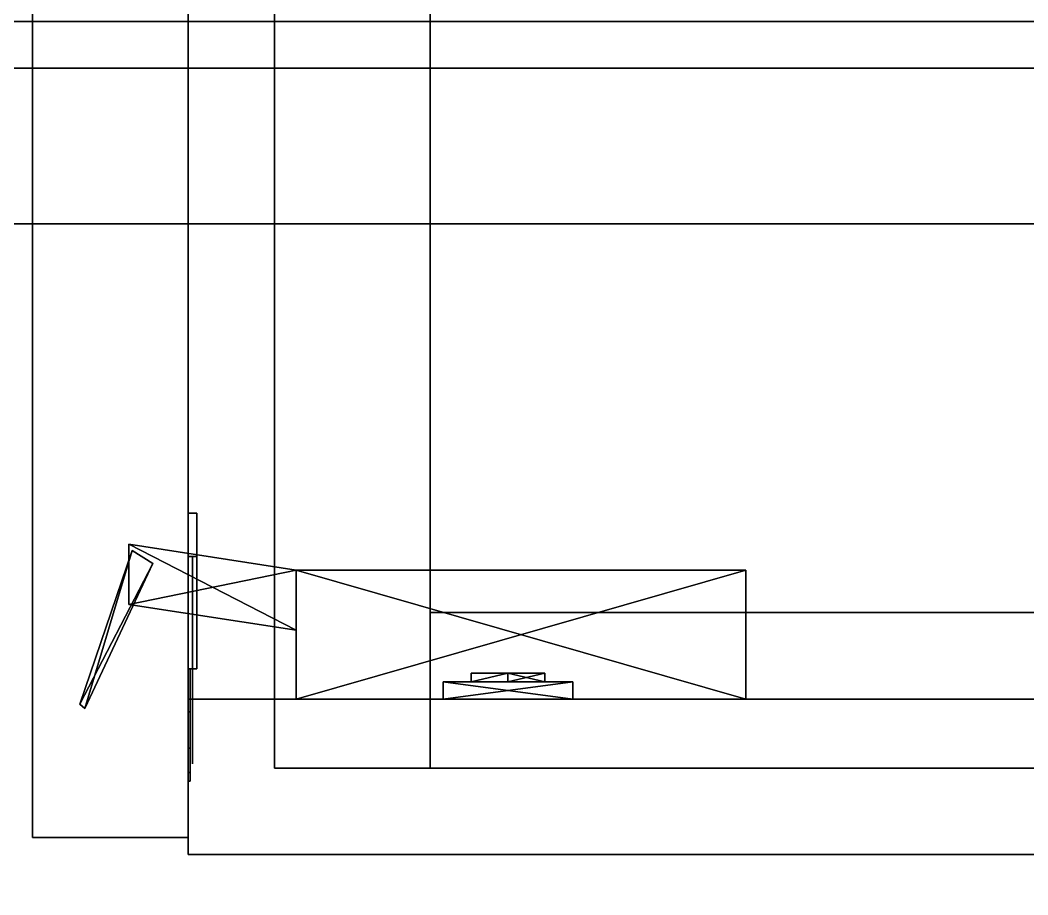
# Model space of a CAD drawing. Extents: x 0 to 2825, y -3457 to 0.
# Drawn here: x 2355.6 to 2472.1, y -2257.7 to -2156.4 of the extents above; entities that cross this region are included whole.
import ezdxf

# ---------------------------------------------------------------- set-up
doc = ezdxf.new("R2010")
doc.units = 0
for name, color, linetype in [('LAYER0', 7, 'CONTINUOUS'), ('LAYER1', 7, 'CONTINUOUS'), ('LAYER209', 7, 'CONTINUOUS'), ('LAYER211', 253, 'CONTINUOUS'), ('LAYER228', 253, 'CONTINUOUS'), ('LAYER229', 7, 'CONTINUOUS'), ('LAYER230', 28, 'CONTINUOUS'), ('LAYER231', 253, 'CONTINUOUS'), ('LAYER232', 28, 'CONTINUOUS'), ('LAYER233', 253, 'CONTINUOUS'), ('LAYER234', 253, 'CONTINUOUS'), ('LAYER317', 253, 'CONTINUOUS'), ('LAYER318', 253, 'CONTINUOUS'), ('LAYER326', 7, 'CONTINUOUS'), ('LAYER331', 7, 'CONTINUOUS'), ('LAYER334', 7, 'CONTINUOUS'), ('LAYER348', 7, 'CONTINUOUS'), ('LAYER36', 253, 'CONTINUOUS'), ('LAYER362', 7, 'CONTINUOUS')]:
    doc.layers.add(name, color=color, linetype=linetype)

msp = doc.modelspace()

# ---------------------------------------------------------------- linework, layer by layer
at = {"layer": 'LAYER0', "invisible_edges": 1}
for points in [[(2825, 0), (0, -3457), (0, 0), (2825, 0)], [(2825, -3457, 5), (0, 0, 5), (0, -3457, 5), (2825, -3457, 5)], [(0, 0, 5), (2825, -3457, 5), (2825, 0, 5), (0, 0, 5)], [(0, -3457), (2825, 0), (2825, -3457), (0, -3457)]]:
    msp.add_3dface(points, dxfattribs=at)
at = {"layer": 'LAYER209', "invisible_edges": 1}
for points in [[(2650.4, -1471, 2182), (2375, -2235, 2182), (2650.4, -2235, 2182), (2650.4, -1471, 2182)], [(2375, -2235, 2182), (2650.4, -1471, 2182), (2375, -1471, 2182), (2375, -2235, 2182)], [(2375, -1471, 2164), (2375, -2235, 2182), (2375, -1471, 2182), (2375, -1471, 2164)], [(2375, -2235, 2182), (2375, -1471, 2164), (2375, -2235, 2164), (2375, -2235, 2182)], [(2375, -1471, 2164), (2650.4, -2235, 2164), (2375, -2235, 2164), (2375, -1471, 2164)], [(2650.4, -2235, 2164), (2375, -1471, 2164), (2650.4, -1471, 2164), (2650.4, -2235, 2164)], [(2650.4, -2235, 2164), (2375, -2235, 2182), (2375, -2235, 2164), (2650.4, -2235, 2164)], [(2375, -2235, 2182), (2650.4, -2235, 2164), (2650.4, -2235, 2182), (2375, -2235, 2182)]]:
    msp.add_3dface(points, dxfattribs=at)
at = {"layer": 'LAYER211', "invisible_edges": 1}
for points in [[(2675, -2235, 1798), (2375, -2235, 2548), (2675, -2235, 2548), (2675, -2235, 1798)], [(2375, -2235, 2548), (2675, -2235, 1798), (2375, -2235, 1798), (2375, -2235, 2548)], [(2675, -2235, 1798), (2375, -2253, 1798), (2375, -2235, 1798), (2675, -2235, 1798)], [(2375, -2253, 1798), (2675, -2235, 1798), (2675, -2253, 1798), (2375, -2253, 1798)], [(2375, -2253, 1798), (2375, -2235, 2548), (2375, -2235, 1798), (2375, -2253, 1798)], [(2375, -2235, 2548), (2375, -2253, 1798), (2375, -2253, 2548), (2375, -2235, 2548)], [(2675, -2253, 2548), (2375, -2235, 2548), (2375, -2253, 2548), (2675, -2253, 2548)], [(2375, -2235, 2548), (2675, -2253, 2548), (2675, -2235, 2548), (2375, -2235, 2548)], [(2375, -2253, 1798), (2675, -2253, 2548), (2375, -2253, 2548), (2375, -2253, 1798)], [(2675, -2253, 2548), (2375, -2253, 1798), (2675, -2253, 1798), (2675, -2253, 2548)]]:
    msp.add_3dface(points, dxfattribs=at)
at = {"layer": 'LAYER228', "invisible_edges": 1}
for points in [[(2675, -2235, 1799), (2375, -1471, 1799), (2675, -1471, 1799), (2675, -2235, 1799)], [(2375, -1471, 1799), (2675, -2235, 1799), (2375, -2235, 1799), (2375, -1471, 1799)], [(2375, -2235, 1817), (2375, -1471, 1799), (2375, -2235, 1799), (2375, -2235, 1817)], [(2375, -1471, 1799), (2375, -2235, 1817), (2375, -1471, 1817), (2375, -1471, 1799)], [(2375, -2235, 1817), (2675, -1471, 1817), (2375, -1471, 1817), (2375, -2235, 1817)], [(2675, -1471, 1817), (2375, -2235, 1817), (2675, -2235, 1817), (2675, -1471, 1817)], [(2675, -2235, 1799), (2375, -2235, 1817), (2375, -2235, 1799), (2675, -2235, 1799)], [(2375, -2235, 1817), (2675, -2235, 1799), (2675, -2235, 1817), (2375, -2235, 1817)]]:
    msp.add_3dface(points, dxfattribs=at)
at = {"layer": 'LAYER229', "invisible_edges": 1}
for points in [[(2675, -1471, 2547), (2375, -2235, 2547), (2675, -2235, 2547), (2675, -1471, 2547)], [(2375, -2235, 2547), (2675, -1471, 2547), (2375, -1471, 2547), (2375, -2235, 2547)], [(2375, -1471, 2529), (2375, -2235, 2547), (2375, -1471, 2547), (2375, -1471, 2529)], [(2375, -2235, 2547), (2375, -1471, 2529), (2375, -2235, 2529), (2375, -2235, 2547)], [(2375, -1471, 2529), (2675, -2235, 2529), (2375, -2235, 2529), (2375, -1471, 2529)], [(2675, -2235, 2529), (2375, -1471, 2529), (2675, -1471, 2529), (2675, -2235, 2529)], [(2675, -2235, 2529), (2375, -2235, 2547), (2375, -2235, 2529), (2675, -2235, 2529)], [(2375, -2235, 2547), (2675, -2235, 2529), (2675, -2235, 2547), (2375, -2235, 2547)]]:
    msp.add_3dface(points, dxfattribs=at)
at = {"layer": 'LAYER230'}
for points in [[(2376, -2213.5, 1922), (2375, -2213.5, 1922), (2376, -2213.5, 1922)], [(2376, -2231.5, 1880), (2375, -2231.5, 1880), (2375, -2213.5, 1880), (2376, -2213.5, 1880)], [(2375, -2213.5, 1880), (2375, -2213.5, 1922), (2376, -2213.5, 1922), (2376, -2213.5, 1880)], [(2376, -2231.5, 1922), (2375, -2231.5, 1922), (2375, -2213.5, 1922), (2376, -2213.5, 1922)], [(2375, -2213.5, 1880), (2375, -2231.5, 1880), (2375, -2231.5, 1922), (2375, -2213.5, 1922)], [(2376, -2213.5, 1880), (2376, -2231.5, 1880), (2376, -2231.5, 1880), (2376, -2213.5, 1880)], [(2376, -2213.5, 1922), (2376, -2231.5, 1922), (2376, -2231.5, 1922), (2376, -2213.5, 1922)], [(2375, -2218.5, 1892), (2375, -2218.5, 1910), (2375, -2218.5, 1892)], [(2376, -2218.5, 1892), (2375, -2218.5, 1892), (2375, -2218.5, 1910), (2376, -2218.5, 1910)], [(2376, -2218.5, 1892), (2375, -2218.5, 1892), (2375, -2231.5, 1892), (2376, -2231.5, 1892)], [(2376, -2218.5, 1910), (2375, -2218.5, 1910), (2375, -2231.5, 1910), (2376, -2231.5, 1910)], [(2375, -2231.5, 1892), (2375, -2231.5, 1880), (2375, -2231.5, 1892)], [(2375, -2231.5, 1910), (2375, -2231.5, 1922), (2375, -2231.5, 1910)], [(2376, -2231.5, 1892), (2375, -2231.5, 1892), (2375, -2231.5, 1880), (2376, -2231.5, 1880)], [(2376, -2231.5, 1910), (2375, -2231.5, 1910), (2375, -2231.5, 1922), (2376, -2231.5, 1922)]]:
    msp.add_3dface(points, dxfattribs=at)
for points, invisible_edges in [([(2376, -2213.5, 1922), (2376, -2213.5, 1880), (2376, -2218.5, 1892), (2376, -2218.5, 1910)], 10), ([(2376, -2213.5, 1880), (2376, -2218.5, 1892), (2376, -2231.5, 1892), (2376, -2231.5, 1880)], 1), ([(2376, -2213.5, 1922), (2376, -2218.5, 1910), (2376, -2231.5, 1910), (2376, -2231.5, 1922)], 1), ([(2375.5, -2231.5, 1910), (2375.5, -2231.5, 1892), (2375.5, -2218.5, 1892), (2375.5, -2218.5, 1910)], 1), ([(2375.25, -2231.5, 1888), (2375.25, -2236.475, 1888.99), (2375.25, -2235.5, 1895.5), (2375.25, -2231.5, 1892)], 2), ([(2375.25, -2236.475, 1913.01), (2375.25, -2231.5, 1914), (2375.25, -2231.5, 1910), (2375.25, -2235.5, 1906.5)], 8), ([(2375.5, -2235.709, 1906.317), (2375.5, -2235.5, 1895.5), (2375.5, -2231.5, 1892), (2375.5, -2231.5, 1910)], 5), ([(2375.25, -2236.475, 1888.99), (2375.25, -2240.692, 1891.808), (2375.25, -2239, 1895.5), (2375.25, -2235.5, 1895.5)], 10), ([(2375.25, -2240.692, 1910.192), (2375.25, -2236.475, 1913.01), (2375.25, -2235.5, 1906.5), (2375.25, -2239, 1906.5)], 10), ([(2375.5, -2242.5, 1906.5), (2375.5, -2242.5, 1895.5), (2375.5, -2235.5, 1895.5), (2375.5, -2235.709, 1906.317)], 4), ([(2375.25, -2240.692, 1891.808), (2375.25, -2243.51, 1896.025), (2375.25, -2242.5, 1895.5), (2375.25, -2239, 1895.5)], 10), ([(2375.25, -2243.51, 1905.975), (2375.25, -2240.692, 1910.192), (2375.25, -2239, 1906.5), (2375.25, -2242.5, 1906.5)], 10), ([(2375.25, -2243.51, 1896.025), (2375.25, -2244.5, 1901), (2375.25, -2242.5, 1901), (2375.25, -2242.5, 1895.5)], 10), ([(2375.25, -2244.5, 1901), (2375.25, -2243.51, 1905.975), (2375.25, -2242.5, 1906.5), (2375.25, -2242.5, 1901)], 10)]:
    msp.add_3dface(points, dxfattribs=dict(at, invisible_edges=invisible_edges))
at = {"layer": 'LAYER231'}
for points in [[(2368.135, -2224.058, 1894.217), (2368.135, -2217.094, 1894.217), (2387.5, -2227.042, 1894.217), (2368.135, -2224.058, 1894.217)], [(2387.5, -2227.042, 1894.217), (2368.135, -2217.094, 1894.217), (2387.5, -2220.079, 1894.217), (2387.5, -2227.042, 1894.217)], [(2368.135, -2224.058, 1907.783), (2387.5, -2220.079, 1907.783), (2368.135, -2217.094, 1907.783), (2368.135, -2224.058, 1907.783)], [(2368.135, -2217.094, 1894.217), (2368.135, -2217.094, 1907.783), (2387.5, -2220.079, 1894.217), (2368.135, -2217.094, 1894.217)], [(2387.5, -2220.079, 1894.217), (2368.135, -2217.094, 1907.783), (2387.5, -2220.079, 1907.783), (2387.5, -2220.079, 1894.217)], [(2370.925, -2219.308, 1895.348), (2362.5, -2235.591, 1895.348), (2368.544, -2217.818, 1895.348), (2370.925, -2219.308, 1895.348)], [(2363.077, -2236.082, 1906.652), (2368.544, -2217.818, 1906.652), (2362.5, -2235.591, 1906.652), (2363.077, -2236.082, 1906.652)], [(2362.5, -2235.591, 1895.348), (2362.5, -2235.591, 1906.652), (2368.544, -2217.818, 1895.348), (2362.5, -2235.591, 1895.348)], [(2368.544, -2217.818, 1895.348), (2362.5, -2235.591, 1906.652), (2368.544, -2217.818, 1906.652), (2368.544, -2217.818, 1895.348)], [(2370.925, -2219.308, 1906.652), (2368.544, -2217.818, 1906.652), (2363.077, -2236.082, 1906.652), (2370.925, -2219.308, 1906.652)], [(2363.077, -2236.082, 1895.348), (2362.5, -2235.591, 1895.348), (2370.925, -2219.308, 1895.348), (2363.077, -2236.082, 1895.348)], [(2387.5, -2227.042, 1907.783), (2387.5, -2220.079, 1907.783), (2368.135, -2224.058, 1907.783), (2387.5, -2227.042, 1907.783)], [(2387.5, -2235, 1894.217), (2387.5, -2220.079, 1894.217), (2439.5, -2235, 1894.217), (2387.5, -2235, 1894.217)], [(2439.5, -2235, 1894.217), (2387.5, -2220.079, 1894.217), (2439.5, -2220.079, 1894.217), (2439.5, -2235, 1894.217)], [(2439.5, -2235, 1907.783), (2439.5, -2220.079, 1907.783), (2387.5, -2235, 1907.783), (2439.5, -2235, 1907.783)], [(2387.5, -2235, 1907.783), (2439.5, -2220.079, 1907.783), (2387.5, -2220.079, 1907.783), (2387.5, -2235, 1907.783)], [(2387.5, -2220.079, 1894.217), (2387.5, -2220.079, 1907.783), (2439.5, -2220.079, 1894.217), (2387.5, -2220.079, 1894.217)], [(2439.5, -2220.079, 1894.217), (2387.5, -2220.079, 1907.783), (2439.5, -2220.079, 1907.783), (2439.5, -2220.079, 1894.217)], [(2439.5, -2235, 1894.217), (2439.5, -2220.079, 1894.217), (2439.5, -2235, 1907.783), (2439.5, -2235, 1894.217)], [(2439.5, -2235, 1907.783), (2439.5, -2220.079, 1894.217), (2439.5, -2220.079, 1907.783), (2439.5, -2235, 1907.783)], [(2407.757, -2232.016, 1919.087), (2412, -2232.016, 1914.291), (2407.757, -2233.01, 1919.087), (2407.757, -2232.016, 1919.087)], [(2407.757, -2233.01, 1919.087), (2412, -2232.016, 1914.291), (2412, -2233.01, 1914.291), (2407.757, -2233.01, 1919.087)], [(2412, -2233.01, 1923.883), (2412, -2232.016, 1923.883), (2407.757, -2233.01, 1919.087), (2412, -2233.01, 1923.883)], [(2407.757, -2233.01, 1919.087), (2412, -2232.016, 1923.883), (2407.757, -2232.016, 1919.087), (2407.757, -2233.01, 1919.087)], [(2412, -2232.016, 1923.883), (2416.243, -2232.016, 1919.087), (2407.757, -2232.016, 1919.087), (2412, -2232.016, 1923.883)], [(2407.757, -2232.016, 1919.087), (2416.243, -2232.016, 1919.087), (2412, -2232.016, 1914.291), (2407.757, -2232.016, 1919.087)], [(2407.757, -2232.016, 1882.913), (2412, -2232.016, 1878.117), (2407.757, -2233.01, 1882.913), (2407.757, -2232.016, 1882.913)], [(2407.757, -2233.01, 1882.913), (2412, -2232.016, 1878.117), (2412, -2233.01, 1878.117), (2407.757, -2233.01, 1882.913)], [(2412, -2233.01, 1887.709), (2412, -2232.016, 1887.709), (2407.757, -2233.01, 1882.913), (2412, -2233.01, 1887.709)], [(2407.757, -2233.01, 1882.913), (2412, -2232.016, 1887.709), (2407.757, -2232.016, 1882.913), (2407.757, -2233.01, 1882.913)], [(2412, -2232.016, 1887.709), (2416.243, -2232.016, 1882.913), (2407.757, -2232.016, 1882.913), (2412, -2232.016, 1887.709)], [(2407.757, -2232.016, 1882.913), (2416.243, -2232.016, 1882.913), (2412, -2232.016, 1878.117), (2407.757, -2232.016, 1882.913)], [(2412, -2232.016, 1914.291), (2416.243, -2232.016, 1919.087), (2412, -2233.01, 1914.291), (2412, -2232.016, 1914.291)], [(2412, -2233.01, 1914.291), (2416.243, -2232.016, 1919.087), (2416.243, -2233.01, 1919.087), (2412, -2233.01, 1914.291)], [(2416.243, -2232.016, 1919.087), (2412, -2232.016, 1923.883), (2416.243, -2233.01, 1919.087), (2416.243, -2232.016, 1919.087)], [(2416.243, -2233.01, 1919.087), (2412, -2232.016, 1923.883), (2412, -2233.01, 1923.883), (2416.243, -2233.01, 1919.087)], [(2412, -2232.016, 1878.117), (2416.243, -2232.016, 1882.913), (2412, -2233.01, 1878.117), (2412, -2232.016, 1878.117)], [(2412, -2233.01, 1878.117), (2416.243, -2232.016, 1882.913), (2416.243, -2233.01, 1882.913), (2412, -2233.01, 1878.117)], [(2416.243, -2232.016, 1882.913), (2412, -2232.016, 1887.709), (2416.243, -2233.01, 1882.913), (2416.243, -2232.016, 1882.913)], [(2416.243, -2233.01, 1882.913), (2412, -2232.016, 1887.709), (2412, -2233.01, 1887.709), (2416.243, -2233.01, 1882.913)], [(2404.5, -2233.01, 1927), (2404.5, -2235, 1927), (2419.5, -2235, 1927), (2404.5, -2233.01, 1927)], [(2404.5, -2233.01, 1927), (2419.5, -2235, 1927), (2419.5, -2233.01, 1927), (2404.5, -2233.01, 1927)], [(2419.5, -2233.01, 1875), (2419.5, -2235, 1875), (2404.5, -2235, 1875), (2419.5, -2233.01, 1875)], [(2419.5, -2233.01, 1875), (2404.5, -2235, 1875), (2404.5, -2233.01, 1875), (2419.5, -2233.01, 1875)], [(2404.5, -2235, 1875), (2404.5, -2235, 1927), (2404.5, -2233.01, 1927), (2404.5, -2235, 1875)], [(2404.5, -2235, 1875), (2404.5, -2233.01, 1927), (2404.5, -2233.01, 1875), (2404.5, -2235, 1875)], [(2404.5, -2233.01, 1875), (2404.5, -2233.01, 1927), (2419.5, -2233.01, 1927), (2404.5, -2233.01, 1875)], [(2404.5, -2233.01, 1875), (2419.5, -2233.01, 1927), (2419.5, -2233.01, 1875), (2404.5, -2233.01, 1875)], [(2412, -2233.01, 1923.883), (2412, -2233.01, 1914.291), (2407.757, -2233.01, 1919.087), (2412, -2233.01, 1923.883)], [(2412, -2233.01, 1887.709), (2412, -2233.01, 1878.117), (2407.757, -2233.01, 1882.913), (2412, -2233.01, 1887.709)], [(2412, -2233.01, 1923.883), (2416.243, -2233.01, 1919.087), (2412, -2233.01, 1914.291), (2412, -2233.01, 1923.883)], [(2412, -2233.01, 1887.709), (2416.243, -2233.01, 1882.913), (2412, -2233.01, 1878.117), (2412, -2233.01, 1887.709)], [(2419.5, -2233.01, 1927), (2419.5, -2235, 1927), (2419.5, -2235, 1875), (2419.5, -2233.01, 1927)], [(2419.5, -2233.01, 1927), (2419.5, -2235, 1875), (2419.5, -2233.01, 1875), (2419.5, -2233.01, 1927)]]:
    msp.add_3dface(points, dxfattribs=at)
at = {"layer": 'LAYER232'}
for points in [[(2376, -2213.5, 2466), (2375, -2213.5, 2466), (2376, -2213.5, 2466)], [(2376, -2231.5, 2424), (2375, -2231.5, 2424), (2375, -2213.5, 2424), (2376, -2213.5, 2424)], [(2375, -2213.5, 2424), (2375, -2213.5, 2466), (2376, -2213.5, 2466), (2376, -2213.5, 2424)], [(2376, -2231.5, 2466), (2375, -2231.5, 2466), (2375, -2213.5, 2466), (2376, -2213.5, 2466)], [(2375, -2213.5, 2424), (2375, -2231.5, 2424), (2375, -2231.5, 2466), (2375, -2213.5, 2466)], [(2376, -2213.5, 2424), (2376, -2231.5, 2424), (2376, -2231.5, 2424), (2376, -2213.5, 2424)], [(2376, -2213.5, 2466), (2376, -2231.5, 2466), (2376, -2231.5, 2466), (2376, -2213.5, 2466)], [(2375, -2218.5, 2436), (2375, -2218.5, 2454), (2375, -2218.5, 2436)], [(2376, -2218.5, 2436), (2375, -2218.5, 2436), (2375, -2218.5, 2454), (2376, -2218.5, 2454)], [(2376, -2218.5, 2436), (2375, -2218.5, 2436), (2375, -2231.5, 2436), (2376, -2231.5, 2436)], [(2376, -2218.5, 2454), (2375, -2218.5, 2454), (2375, -2231.5, 2454), (2376, -2231.5, 2454)], [(2375, -2231.5, 2436), (2375, -2231.5, 2424), (2375, -2231.5, 2436)], [(2375, -2231.5, 2454), (2375, -2231.5, 2466), (2375, -2231.5, 2454)], [(2376, -2231.5, 2436), (2375, -2231.5, 2436), (2375, -2231.5, 2424), (2376, -2231.5, 2424)], [(2376, -2231.5, 2454), (2375, -2231.5, 2454), (2375, -2231.5, 2466), (2376, -2231.5, 2466)]]:
    msp.add_3dface(points, dxfattribs=at)
for points, invisible_edges in [([(2376, -2213.5, 2466), (2376, -2213.5, 2424), (2376, -2218.5, 2436), (2376, -2218.5, 2454)], 10), ([(2376, -2213.5, 2424), (2376, -2218.5, 2436), (2376, -2231.5, 2436), (2376, -2231.5, 2424)], 1), ([(2376, -2213.5, 2466), (2376, -2218.5, 2454), (2376, -2231.5, 2454), (2376, -2231.5, 2466)], 1), ([(2375.5, -2231.5, 2454), (2375.5, -2231.5, 2436), (2375.5, -2218.5, 2436), (2375.5, -2218.5, 2454)], 1), ([(2375.25, -2231.5, 2432), (2375.25, -2236.475, 2432.99), (2375.25, -2235.5, 2439.5), (2375.25, -2231.5, 2436)], 2), ([(2375.25, -2236.475, 2457.01), (2375.25, -2231.5, 2458), (2375.25, -2231.5, 2454), (2375.25, -2235.5, 2450.5)], 8), ([(2375.5, -2235.709, 2450.317), (2375.5, -2235.5, 2439.5), (2375.5, -2231.5, 2436), (2375.5, -2231.5, 2454)], 5), ([(2375.25, -2236.475, 2432.99), (2375.25, -2240.692, 2435.808), (2375.25, -2239, 2439.5), (2375.25, -2235.5, 2439.5)], 10), ([(2375.25, -2240.692, 2454.192), (2375.25, -2236.475, 2457.01), (2375.25, -2235.5, 2450.5), (2375.25, -2239, 2450.5)], 10), ([(2375.5, -2242.5, 2450.5), (2375.5, -2242.5, 2439.5), (2375.5, -2235.5, 2439.5), (2375.5, -2235.709, 2450.317)], 4), ([(2375.25, -2240.692, 2435.808), (2375.25, -2243.51, 2440.025), (2375.25, -2242.5, 2439.5), (2375.25, -2239, 2439.5)], 10), ([(2375.25, -2243.51, 2449.975), (2375.25, -2240.692, 2454.192), (2375.25, -2239, 2450.5), (2375.25, -2242.5, 2450.5)], 10), ([(2375.25, -2243.51, 2440.025), (2375.25, -2244.5, 2445), (2375.25, -2242.5, 2445), (2375.25, -2242.5, 2439.5)], 10), ([(2375.25, -2244.5, 2445), (2375.25, -2243.51, 2449.975), (2375.25, -2242.5, 2450.5), (2375.25, -2242.5, 2445)], 10)]:
    msp.add_3dface(points, dxfattribs=dict(at, invisible_edges=invisible_edges))
at = {"layer": 'LAYER233'}
for points in [[(2368.135, -2224.058, 2438.217), (2368.135, -2217.094, 2438.217), (2387.5, -2227.042, 2438.217), (2368.135, -2224.058, 2438.217)], [(2387.5, -2227.042, 2438.217), (2368.135, -2217.094, 2438.217), (2387.5, -2220.079, 2438.217), (2387.5, -2227.042, 2438.217)], [(2368.135, -2224.058, 2451.783), (2387.5, -2220.079, 2451.783), (2368.135, -2217.094, 2451.783), (2368.135, -2224.058, 2451.783)], [(2368.135, -2217.094, 2438.217), (2368.135, -2217.094, 2451.783), (2387.5, -2220.079, 2438.217), (2368.135, -2217.094, 2438.217)], [(2387.5, -2220.079, 2438.217), (2368.135, -2217.094, 2451.783), (2387.5, -2220.079, 2451.783), (2387.5, -2220.079, 2438.217)], [(2370.925, -2219.308, 2439.348), (2362.5, -2235.591, 2439.348), (2368.544, -2217.818, 2439.348), (2370.925, -2219.308, 2439.348)], [(2363.077, -2236.082, 2450.652), (2368.544, -2217.818, 2450.652), (2362.5, -2235.591, 2450.652), (2363.077, -2236.082, 2450.652)], [(2362.5, -2235.591, 2439.348), (2362.5, -2235.591, 2450.652), (2368.544, -2217.818, 2439.348), (2362.5, -2235.591, 2439.348)], [(2368.544, -2217.818, 2439.348), (2362.5, -2235.591, 2450.652), (2368.544, -2217.818, 2450.652), (2368.544, -2217.818, 2439.348)], [(2370.925, -2219.308, 2450.652), (2368.544, -2217.818, 2450.652), (2363.077, -2236.082, 2450.652), (2370.925, -2219.308, 2450.652)], [(2363.077, -2236.082, 2439.348), (2362.5, -2235.591, 2439.348), (2370.925, -2219.308, 2439.348), (2363.077, -2236.082, 2439.348)], [(2387.5, -2227.042, 2451.783), (2387.5, -2220.079, 2451.783), (2368.135, -2224.058, 2451.783), (2387.5, -2227.042, 2451.783)], [(2387.5, -2235, 2438.217), (2387.5, -2220.079, 2438.217), (2439.5, -2235, 2438.217), (2387.5, -2235, 2438.217)], [(2439.5, -2235, 2438.217), (2387.5, -2220.079, 2438.217), (2439.5, -2220.079, 2438.217), (2439.5, -2235, 2438.217)], [(2439.5, -2235, 2451.783), (2439.5, -2220.079, 2451.783), (2387.5, -2235, 2451.783), (2439.5, -2235, 2451.783)], [(2387.5, -2235, 2451.783), (2439.5, -2220.079, 2451.783), (2387.5, -2220.079, 2451.783), (2387.5, -2235, 2451.783)], [(2387.5, -2220.079, 2438.217), (2387.5, -2220.079, 2451.783), (2439.5, -2220.079, 2438.217), (2387.5, -2220.079, 2438.217)], [(2439.5, -2220.079, 2438.217), (2387.5, -2220.079, 2451.783), (2439.5, -2220.079, 2451.783), (2439.5, -2220.079, 2438.217)], [(2439.5, -2235, 2438.217), (2439.5, -2220.079, 2438.217), (2439.5, -2235, 2451.783), (2439.5, -2235, 2438.217)], [(2439.5, -2235, 2451.783), (2439.5, -2220.079, 2438.217), (2439.5, -2220.079, 2451.783), (2439.5, -2235, 2451.783)], [(2407.757, -2232.016, 2463.087), (2412, -2232.016, 2458.291), (2407.757, -2233.01, 2463.087), (2407.757, -2232.016, 2463.087)], [(2407.757, -2233.01, 2463.087), (2412, -2232.016, 2458.291), (2412, -2233.01, 2458.291), (2407.757, -2233.01, 2463.087)], [(2412, -2233.01, 2467.883), (2412, -2232.016, 2467.883), (2407.757, -2233.01, 2463.087), (2412, -2233.01, 2467.883)], [(2407.757, -2233.01, 2463.087), (2412, -2232.016, 2467.883), (2407.757, -2232.016, 2463.087), (2407.757, -2233.01, 2463.087)], [(2412, -2232.016, 2467.883), (2416.243, -2232.016, 2463.087), (2407.757, -2232.016, 2463.087), (2412, -2232.016, 2467.883)], [(2407.757, -2232.016, 2463.087), (2416.243, -2232.016, 2463.087), (2412, -2232.016, 2458.291), (2407.757, -2232.016, 2463.087)], [(2407.757, -2232.016, 2426.913), (2412, -2232.016, 2422.117), (2407.757, -2233.01, 2426.913), (2407.757, -2232.016, 2426.913)], [(2407.757, -2233.01, 2426.913), (2412, -2232.016, 2422.117), (2412, -2233.01, 2422.117), (2407.757, -2233.01, 2426.913)], [(2412, -2233.01, 2431.709), (2412, -2232.016, 2431.709), (2407.757, -2233.01, 2426.913), (2412, -2233.01, 2431.709)], [(2407.757, -2233.01, 2426.913), (2412, -2232.016, 2431.709), (2407.757, -2232.016, 2426.913), (2407.757, -2233.01, 2426.913)], [(2412, -2232.016, 2431.709), (2416.243, -2232.016, 2426.913), (2407.757, -2232.016, 2426.913), (2412, -2232.016, 2431.709)], [(2407.757, -2232.016, 2426.913), (2416.243, -2232.016, 2426.913), (2412, -2232.016, 2422.117), (2407.757, -2232.016, 2426.913)], [(2412, -2232.016, 2458.291), (2416.243, -2232.016, 2463.087), (2412, -2233.01, 2458.291), (2412, -2232.016, 2458.291)], [(2412, -2233.01, 2458.291), (2416.243, -2232.016, 2463.087), (2416.243, -2233.01, 2463.087), (2412, -2233.01, 2458.291)], [(2416.243, -2232.016, 2463.087), (2412, -2232.016, 2467.883), (2416.243, -2233.01, 2463.087), (2416.243, -2232.016, 2463.087)], [(2416.243, -2233.01, 2463.087), (2412, -2232.016, 2467.883), (2412, -2233.01, 2467.883), (2416.243, -2233.01, 2463.087)], [(2412, -2232.016, 2422.117), (2416.243, -2232.016, 2426.913), (2412, -2233.01, 2422.117), (2412, -2232.016, 2422.117)], [(2412, -2233.01, 2422.117), (2416.243, -2232.016, 2426.913), (2416.243, -2233.01, 2426.913), (2412, -2233.01, 2422.117)], [(2416.243, -2232.016, 2426.913), (2412, -2232.016, 2431.709), (2416.243, -2233.01, 2426.913), (2416.243, -2232.016, 2426.913)], [(2416.243, -2233.01, 2426.913), (2412, -2232.016, 2431.709), (2412, -2233.01, 2431.709), (2416.243, -2233.01, 2426.913)], [(2404.5, -2233.01, 2471), (2404.5, -2235, 2471), (2419.5, -2235, 2471), (2404.5, -2233.01, 2471)], [(2404.5, -2233.01, 2471), (2419.5, -2235, 2471), (2419.5, -2233.01, 2471), (2404.5, -2233.01, 2471)], [(2419.5, -2233.01, 2419), (2419.5, -2235, 2419), (2404.5, -2235, 2419), (2419.5, -2233.01, 2419)], [(2419.5, -2233.01, 2419), (2404.5, -2235, 2419), (2404.5, -2233.01, 2419), (2419.5, -2233.01, 2419)], [(2404.5, -2235, 2419), (2404.5, -2235, 2471), (2404.5, -2233.01, 2471), (2404.5, -2235, 2419)], [(2404.5, -2235, 2419), (2404.5, -2233.01, 2471), (2404.5, -2233.01, 2419), (2404.5, -2235, 2419)], [(2404.5, -2233.01, 2419), (2404.5, -2233.01, 2471), (2419.5, -2233.01, 2471), (2404.5, -2233.01, 2419)], [(2404.5, -2233.01, 2419), (2419.5, -2233.01, 2471), (2419.5, -2233.01, 2419), (2404.5, -2233.01, 2419)], [(2412, -2233.01, 2467.883), (2412, -2233.01, 2458.291), (2407.757, -2233.01, 2463.087), (2412, -2233.01, 2467.883)], [(2412, -2233.01, 2431.709), (2412, -2233.01, 2422.117), (2407.757, -2233.01, 2426.913), (2412, -2233.01, 2431.709)], [(2412, -2233.01, 2467.883), (2416.243, -2233.01, 2463.087), (2412, -2233.01, 2458.291), (2412, -2233.01, 2467.883)], [(2412, -2233.01, 2431.709), (2416.243, -2233.01, 2426.913), (2412, -2233.01, 2422.117), (2412, -2233.01, 2431.709)], [(2419.5, -2233.01, 2471), (2419.5, -2235, 2471), (2419.5, -2235, 2419), (2419.5, -2233.01, 2471)], [(2419.5, -2233.01, 2471), (2419.5, -2235, 2419), (2419.5, -2233.01, 2419), (2419.5, -2233.01, 2471)]]:
    msp.add_3dface(points, dxfattribs=at)
at = {"layer": 'LAYER234', "invisible_edges": 1}
for points in [[(2357, -1854.5, 1773), (2375, -2251, 1773), (2357, -2251, 1773), (2357, -1854.5, 1773)], [(2375, -2251, 1773), (2357, -1854.5, 1773), (2375, -1854.5, 1773), (2375, -2251, 1773)], [(2375, -1854.5, 2545), (2357, -2251, 2545), (2375, -2251, 2545), (2375, -1854.5, 2545)], [(2357, -2251, 2545), (2375, -1854.5, 2545), (2357, -1854.5, 2545), (2357, -2251, 2545)], [(2357, -2251, 2545), (2357, -1854.5, 1773), (2357, -2251, 1773), (2357, -2251, 2545)], [(2357, -1854.5, 1773), (2357, -2251, 2545), (2357, -1854.5, 2545), (2357, -1854.5, 1773)], [(2375, -1854.5, 2545), (2375, -2251, 1773), (2375, -1854.5, 1773), (2375, -1854.5, 2545)], [(2375, -2251, 1773), (2375, -1854.5, 2545), (2375, -2251, 2545), (2375, -2251, 1773)], [(2357, -2251, 2545), (2375, -2251, 1773), (2375, -2251, 2545), (2357, -2251, 2545)], [(2375, -2251, 1773), (2357, -2251, 2545), (2357, -2251, 1773), (2375, -2251, 1773)]]:
    msp.add_3dface(points, dxfattribs=at)
at = {"layer": 'LAYER317', "invisible_edges": 1}
for points in [[(2385, -2243, 2548), (2403, -120, 2548), (2403, -2243, 2548), (2385, -2243, 2548)], [(2403, -120, 2548), (2385, -2243, 2548), (2385, -120, 2548), (2403, -120, 2548)], [(2385, -120, 2618), (2403, -2243, 2618), (2403, -120, 2618), (2385, -120, 2618)], [(2403, -2243, 2618), (2385, -120, 2618), (2385, -2243, 2618), (2403, -2243, 2618)], [(2385, -2243, 2548), (2385, -120, 2618), (2385, -120, 2548), (2385, -2243, 2548)], [(2385, -120, 2618), (2385, -2243, 2548), (2385, -2243, 2618), (2385, -120, 2618)], [(2403, -2243, 2618), (2403, -120, 2548), (2403, -120, 2618), (2403, -2243, 2618)], [(2403, -120, 2548), (2403, -2243, 2618), (2403, -2243, 2548), (2403, -120, 2548)], [(2403, -2243, 2618), (2385, -2243, 2548), (2403, -2243, 2548), (2403, -2243, 2618)], [(2385, -2243, 2548), (2403, -2243, 2618), (2385, -2243, 2618), (2385, -2243, 2548)]]:
    msp.add_3dface(points, dxfattribs=at)
at = {"layer": 'LAYER318', "invisible_edges": 1}
for points in [[(2693, -2225, 2618), (2403, -2225, 2548), (2403, -2225, 2618), (2693, -2225, 2618)], [(2403, -2225, 2548), (2693, -2225, 2618), (2693, -2225, 2548), (2403, -2225, 2548)], [(2403, -2243, 2618), (2403, -2225, 2548), (2403, -2243, 2548), (2403, -2243, 2618)], [(2403, -2225, 2548), (2403, -2243, 2618), (2403, -2225, 2618), (2403, -2225, 2548)], [(2693, -2243, 2548), (2403, -2225, 2548), (2693, -2225, 2548), (2693, -2243, 2548)], [(2403, -2225, 2548), (2693, -2243, 2548), (2403, -2243, 2548), (2403, -2225, 2548)], [(2403, -2243, 2618), (2693, -2225, 2618), (2403, -2225, 2618), (2403, -2243, 2618)], [(2693, -2225, 2618), (2403, -2243, 2618), (2693, -2243, 2618), (2693, -2225, 2618)], [(2693, -2243, 2548), (2403, -2243, 2618), (2403, -2243, 2548), (2693, -2243, 2548)], [(2403, -2243, 2618), (2693, -2243, 2548), (2693, -2243, 2618), (2403, -2243, 2618)]]:
    msp.add_3dface(points, dxfattribs=at)
at = {"layer": 'LAYER326', "invisible_edges": 1}
for points in [[(2627, -2132, 85), (2213, -2432, 85), (2213, -2132, 85), (2627, -2132, 85)], [(2213, -2432, 85), (2627, -2132, 85), (2627, -2432, 85), (2213, -2432, 85)], [(2627, -2432, 103), (2213, -2132, 103), (2213, -2432, 103), (2627, -2432, 103)], [(2213, -2132, 103), (2627, -2432, 103), (2627, -2132, 103), (2213, -2132, 103)]]:
    msp.add_3dface(points, dxfattribs=at)
at = {"layer": 'LAYER331', "invisible_edges": 1}
for points in [[(2213, -2162, 5), (2627, -2162, 85), (2627, -2162, 5), (2213, -2162, 5)], [(2627, -2162, 85), (2213, -2162, 5), (2213, -2162, 85), (2627, -2162, 85)], [(2213, -2180, 85), (2627, -2162, 85), (2213, -2162, 85), (2213, -2180, 85)], [(2627, -2162, 85), (2213, -2180, 85), (2627, -2180, 85), (2627, -2162, 85)], [(2627, -2180, 5), (2213, -2162, 5), (2627, -2162, 5), (2627, -2180, 5)], [(2213, -2162, 5), (2627, -2180, 5), (2213, -2180, 5), (2213, -2162, 5)], [(2213, -2180, 85), (2627, -2180, 5), (2627, -2180, 85), (2213, -2180, 85)], [(2627, -2180, 5), (2213, -2180, 85), (2213, -2180, 5), (2627, -2180, 5)]]:
    msp.add_3dface(points, dxfattribs=at)
at = {"layer": 'LAYER334', "invisible_edges": 1}
for points in [[(2213, -2156.6, 268), (2627, -2412, 268), (2627, -2156.6, 268), (2213, -2156.6, 268)], [(2627, -2412, 268), (2213, -2156.6, 268), (2213, -2412, 268), (2627, -2412, 268)], [(2627, -2156.6, 250), (2213, -2156.6, 268), (2627, -2156.6, 268), (2627, -2156.6, 250)], [(2213, -2156.6, 268), (2627, -2156.6, 250), (2213, -2156.6, 250), (2213, -2156.6, 268)], [(2213, -2412, 250), (2627, -2156.6, 250), (2627, -2412, 250), (2213, -2412, 250)], [(2627, -2156.6, 250), (2213, -2412, 250), (2213, -2156.6, 250), (2627, -2156.6, 250)]]:
    msp.add_3dface(points, dxfattribs=at)
at = {"layer": 'LAYER348', "invisible_edges": 1}
for points in [[(2213, -2156.6, 451), (2627, -2412, 451), (2627, -2156.6, 451), (2213, -2156.6, 451)], [(2627, -2412, 451), (2213, -2156.6, 451), (2213, -2412, 451), (2627, -2412, 451)], [(2627, -2156.6, 433), (2213, -2156.6, 451), (2627, -2156.6, 451), (2627, -2156.6, 433)], [(2213, -2156.6, 451), (2627, -2156.6, 433), (2213, -2156.6, 433), (2213, -2156.6, 451)], [(2213, -2412, 433), (2627, -2156.6, 433), (2627, -2412, 433), (2213, -2412, 433)], [(2627, -2156.6, 433), (2213, -2412, 433), (2213, -2156.6, 433), (2627, -2156.6, 433)]]:
    msp.add_3dface(points, dxfattribs=at)
at = {"layer": 'LAYER36', "invisible_edges": 1}
for points in [[(2675, -2452, 835), (2175, -150, 835), (2675, -150, 835), (2675, -2452, 835)], [(2175, -150, 835), (2675, -2452, 835), (2175, -2452, 835), (2175, -150, 835)], [(2175, -2452, 853), (2675, -150, 853), (2175, -150, 853), (2175, -2452, 853)], [(2675, -150, 853), (2175, -2452, 853), (2675, -2452, 853), (2675, -150, 853)]]:
    msp.add_3dface(points, dxfattribs=at)
at = {"layer": 'LAYER362', "invisible_edges": 1}
for points in [[(2213, -2156.6, 634), (2627, -2412, 634), (2627, -2156.6, 634), (2213, -2156.6, 634)], [(2627, -2412, 634), (2213, -2156.6, 634), (2213, -2412, 634), (2627, -2412, 634)], [(2627, -2156.6, 616), (2213, -2156.6, 634), (2627, -2156.6, 634), (2627, -2156.6, 616)], [(2213, -2156.6, 634), (2627, -2156.6, 616), (2213, -2156.6, 616), (2213, -2156.6, 634)], [(2213, -2412, 616), (2627, -2156.6, 616), (2627, -2412, 616), (2213, -2412, 616)], [(2627, -2156.6, 616), (2213, -2412, 616), (2213, -2156.6, 616), (2627, -2156.6, 616)]]:
    msp.add_3dface(points, dxfattribs=at)

# ---------------------------------------------------------------- meshes
at = {"layer": 'LAYER1'}
mesh = msp.add_polymesh((5, 2), dxfattribs=at)
for k, corner in enumerate([(2675, -150, 2599), (150, -150, 2599), (2675, -3307, 2599), (2675, -150, 2599), (150, -3307, 2599), (2675, -3307, 2599), (150, -150, 2599), (150, -3307, 2599), (0, 0, 2599), (0, -3457, 2599)]):
    mesh.set_mesh_vertex(divmod(k, 2), corner)
at = {"layer": 'LAYER230'}
mesh = msp.add_polymesh((2, 9), dxfattribs=at)
for k, corner in enumerate([(2375.25, -2231.5, 1888), (2375.25, -2236.475, 1888.99), (2375.25, -2240.692, 1891.808), (2375.25, -2243.51, 1896.025), (2375.25, -2244.5, 1901), (2375.25, -2243.51, 1905.975), (2375.25, -2240.692, 1910.192), (2375.25, -2236.475, 1913.01), (2375.25, -2231.5, 1914), (2375, -2231.5, 1888), (2375, -2236.475, 1888.99), (2375, -2240.692, 1891.808), (2375, -2243.51, 1896.025), (2375, -2244.5, 1901), (2375, -2243.51, 1905.975), (2375, -2240.692, 1910.192), (2375, -2236.475, 1913.01), (2375, -2231.5, 1914)]):
    mesh.set_mesh_vertex(divmod(k, 9), corner)
at = {"layer": 'LAYER232'}
mesh = msp.add_polymesh((2, 9), dxfattribs=at)
for k, corner in enumerate([(2375.25, -2231.5, 2432), (2375.25, -2236.475, 2432.99), (2375.25, -2240.692, 2435.808), (2375.25, -2243.51, 2440.025), (2375.25, -2244.5, 2445), (2375.25, -2243.51, 2449.975), (2375.25, -2240.692, 2454.192), (2375.25, -2236.475, 2457.01), (2375.25, -2231.5, 2458), (2375, -2231.5, 2432), (2375, -2236.475, 2432.99), (2375, -2240.692, 2435.808), (2375, -2243.51, 2440.025), (2375, -2244.5, 2445), (2375, -2243.51, 2449.975), (2375, -2240.692, 2454.192), (2375, -2236.475, 2457.01), (2375, -2231.5, 2458)]):
    mesh.set_mesh_vertex(divmod(k, 9), corner)

doc.saveas('drawing.dxf')
